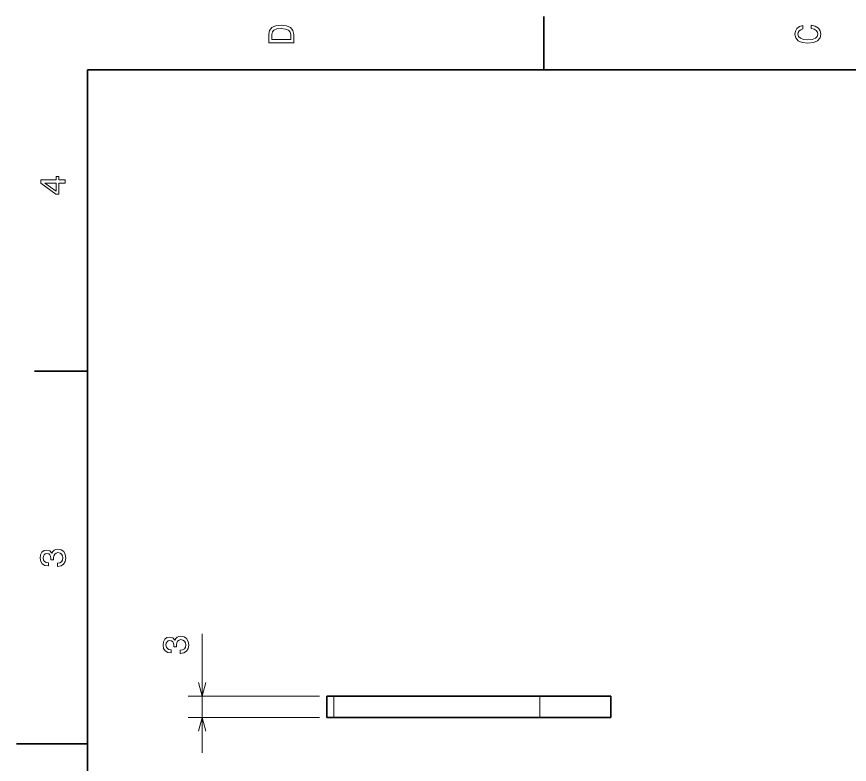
# Model space of a CAD drawing. Extents: x 0 to 297, y 0 to 210.
# Drawn here: x 0 to 117.3, y 102.1 to 207.5 of the extents above; entities that cross this region are included whole.
import ezdxf

# ---------------------------------------------------------------- set-up
doc = ezdxf.new("R2010")
doc.units = 0

msp = doc.modelspace()

# ---------------------------------------------------------------- linework, layer by layer
at = {"color": 7, "lineweight": 35, "ltscale": 0.1875}
for p, q in [((74.300003, 200), (74.300003, 207.5)), ((10, 157.5), (2.5, 157.5))]:
    msp.add_line(p, q, dxfattribs=at)
at = {"color": 7, "lineweight": 35}
for p, q in [((287, 200), (10, 200)), ((10, 200), (10, 10)), ((73.71859, 111.708603), (44.687805, 111.708603)), ((73.71859, 108.708603), (44.687805, 108.708603))]:
    msp.add_line(p, q, dxfattribs=at)
at = {"color": 7, "lineweight": 13, "ltscale": 0.419873}
msp.add_line((26.152428, 103.708603), (26.152428, 120.503525), dxfattribs=at)
at = {"color": 7, "lineweight": 13, "ltscale": 0.463384}
for p, q in [((42.687805, 111.708603), (24.152428, 111.708603)), ((42.687805, 108.708603), (24.152428, 108.708603))]:
    msp.add_line(p, q, dxfattribs=at)
at = {"color": 7, "lineweight": 35, "ltscale": 0.025}
for p, q in [((44.687805, 111.708603), (43.687805, 111.708603)), ((44.687805, 108.708603), (43.687805, 108.708603))]:
    msp.add_line(p, q, dxfattribs=at)
at = {"color": 7, "lineweight": 35, "ltscale": 0.075}
for p, q in [((43.687805, 108.708603), (43.687805, 111.708603)), ((43.687805, 108.708603), (43.687805, 111.708603)), ((83.71859, 108.708603), (83.71859, 111.708603))]:
    msp.add_line(p, q, dxfattribs=at)
at = {"color": 7, "lineweight": 13, "ltscale": 0.075}
for p, q in [((44.687805, 108.708603), (44.687805, 111.708603)), ((73.71859, 108.708603), (73.71859, 111.708603))]:
    msp.add_line(p, q, dxfattribs=at)
at = {"color": 7, "lineweight": 35, "ltscale": 0.25}
for p, q in [((83.71859, 111.708603), (73.71859, 111.708603)), ((83.71859, 108.708603), (73.71859, 108.708603)), ((10, 105), (0, 105))]:
    msp.add_line(p, q, dxfattribs=at)
at = {"color": 7, "lineweight": 13}
for points in [[(35.533215, 204.994965), (35.533215, 203.829971), (39.033215, 203.829971), (39.033215, 204.994965), (38.922264, 205.544678), (38.584366, 205.953171), (38.034657, 206.205338), (37.283215, 206.296112), (36.516644, 206.215424), (36.21405, 206.114563), (35.971977, 205.973343), (35.644165, 205.56485), (35.563473, 205.297562)], [(35.951801, 204.959656), (36.027451, 205.342941), (36.259438, 205.605194), (36.672985, 205.761536), (37.283215, 205.811966), (37.873272, 205.756485), (38.286816, 205.600143), (38.533936, 205.332855), (38.614628, 204.959656), (38.614628, 204.298996), (35.951801, 204.298996)], [(111.93206, 205.817017), (112.35569, 205.716141), (112.658287, 205.549713), (112.844887, 205.317734), (112.905403, 205.045395), (112.814629, 204.71759), (112.54229, 204.460388), (112.098488, 204.28891), (111.483215, 204.233429), (110.872986, 204.28891), (110.424141, 204.455338), (110.151802, 204.71254), (110.055984, 205.045395), (110.106415, 205.287476), (110.247627, 205.494247), (110.474571, 205.655624), (110.787247, 205.766571), (110.787247, 206.245682), (110.308144, 206.094391), (109.94503, 205.832138), (109.718086, 205.474075), (109.637398, 205.045395), (109.763474, 204.510818), (110.116501, 204.10231), (110.696472, 203.840057), (111.483215, 203.749283), (112.269958, 203.840057), (112.84993, 204.10231), (113.208, 204.510818), (113.329041, 205.045395), (113.233215, 205.51442), (112.965927, 205.892654), (112.527161, 206.159943), (111.93206, 206.301163)], [(6.833213, 184.02739), (6.833213, 184.481277), (5.965778, 184.481277), (5.965778, 184.98056), (5.56232, 184.98056), (5.56232, 184.481277), (3.408862, 184.481277), (3.408862, 184.022339), (5.521974, 182.489197), (5.965778, 182.489197), (5.965778, 184.02739)], [(5.56232, 182.912827), (3.993876, 184.02739), (5.56232, 184.02739)], [(5.73379, 129.979111), (5.769093, 129.979111), (6.253242, 130.059799), (6.616354, 130.296829), (6.848343, 130.670029), (6.934078, 131.164276), (6.848343, 131.688766), (6.626441, 132.082138), (6.273415, 132.334305), (5.819525, 132.425079), (5.521974, 132.384735), (5.279899, 132.273788), (5.0933, 132.092224), (4.957133, 131.850143), (4.684798, 132.177963), (4.251081, 132.293961), (3.857709, 132.218307), (3.560158, 132.00145), (3.373559, 131.648422), (3.307997, 131.164276), (3.388689, 130.710388), (3.610591, 130.362396), (3.963617, 130.135452), (4.432637, 130.059799), (4.46794, 130.059799), (4.46794, 130.508652), (4.145173, 130.548996), (3.913184, 130.680115), (3.771974, 130.891937), (3.721542, 131.189484), (3.761888, 131.451736), (3.867795, 131.643372), (4.039265, 131.759369), (4.271254, 131.804764), (4.518372, 131.759369), (4.684798, 131.638336), (4.785663, 131.426514), (4.815922, 131.139053), (4.810879, 130.942368), (5.209294, 130.942368), (5.199208, 131.189484), (5.244596, 131.507217), (5.365634, 131.744247), (5.56232, 131.885452), (5.819525, 131.935883), (6.112032, 131.880417), (6.328891, 131.734161), (6.465058, 131.502167), (6.510447, 131.194534), (6.460014, 130.876801), (6.308718, 130.644821), (6.066643, 130.498566), (5.73379, 130.443085)], [(23.053005, 117.714622), (23.088306, 117.714622), (23.572456, 117.795319), (23.93557, 118.032349), (24.167557, 118.405548), (24.253292, 118.89978), (24.167557, 119.424278), (23.945656, 119.81765), (23.592628, 120.069809), (23.138741, 120.160591), (22.84119, 120.120247), (22.599113, 120.009293), (22.412514, 119.827736), (22.276348, 119.585663), (22.004013, 119.913475), (21.570293, 120.029465), (21.176922, 119.953819), (20.879372, 119.736961), (20.692772, 119.383934), (20.627213, 118.89978), (20.707905, 118.445892), (20.929806, 118.097908), (21.282829, 117.870964), (21.75185, 117.795319), (21.787155, 117.795319), (21.787155, 118.244164), (21.464386, 118.284508), (21.232399, 118.415634), (21.09119, 118.627449), (21.040756, 118.925003), (21.0811, 119.187248), (21.187008, 119.378891), (21.358479, 119.494881), (21.590469, 119.540276), (21.837585, 119.494881), (22.004013, 119.373848), (22.104877, 119.162033), (22.135136, 118.874565), (22.130093, 118.677879), (22.528507, 118.677879), (22.518421, 118.925003), (22.563812, 119.242722), (22.684849, 119.479752), (22.881535, 119.620964), (23.138741, 119.671394), (23.431248, 119.615921), (23.648106, 119.469666), (23.784271, 119.237679), (23.829662, 118.930038), (23.779228, 118.61232), (23.627934, 118.380333), (23.385857, 118.234077), (23.053005, 118.178604)]]:
    msp.add_lwpolyline(points, close=True, dxfattribs=at)
for points in [[(25.634789, 113.640457), (26.152428, 111.708603), (26.670067, 113.640457)], [(26.670067, 106.776749), (26.152428, 108.708603), (25.634789, 106.776749)]]:
    msp.add_lwpolyline(points, dxfattribs=at)

doc.saveas('drawing.dxf')
